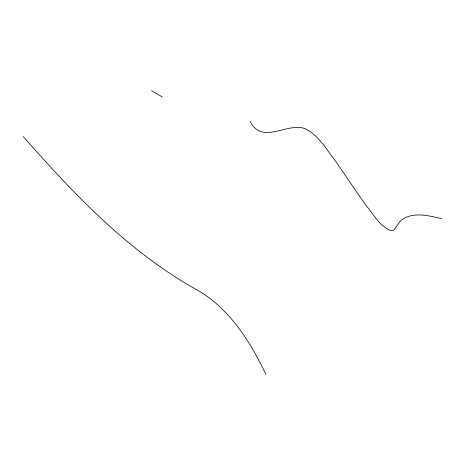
<?xml version="1.0" encoding="UTF-8"?>
<svg xmlns="http://www.w3.org/2000/svg" width="465" height="465" viewBox="0 0 465 465"><rect width="100%" height="100%" fill="white"/><g stroke="black" fill="none" stroke-linecap="round" stroke-linejoin="round"><path stroke-width="0.7" d="M441.75 218.719C429.497 215.824 415.251 211.976 403.515 218.591C398.883 221.189 397.168 226.467 393.663 230.099L391.17 230.768C379.882 226.635 373.866 214.731 366.472 205.983C355.539 190.853 345.408 175.171 334.661 159.914C325.988 148.841 318.496 135.239 305.389 128.788C287.178 121.72 262.289 145.522 250.1 121.348M151.526 90.722L162.25 96.912M23.25 136.571C74.685 195.027 129.601 252.85 198.503 290.741C230.146 309.417 250.304 341.978 265.887 374.279"/></g></svg>
